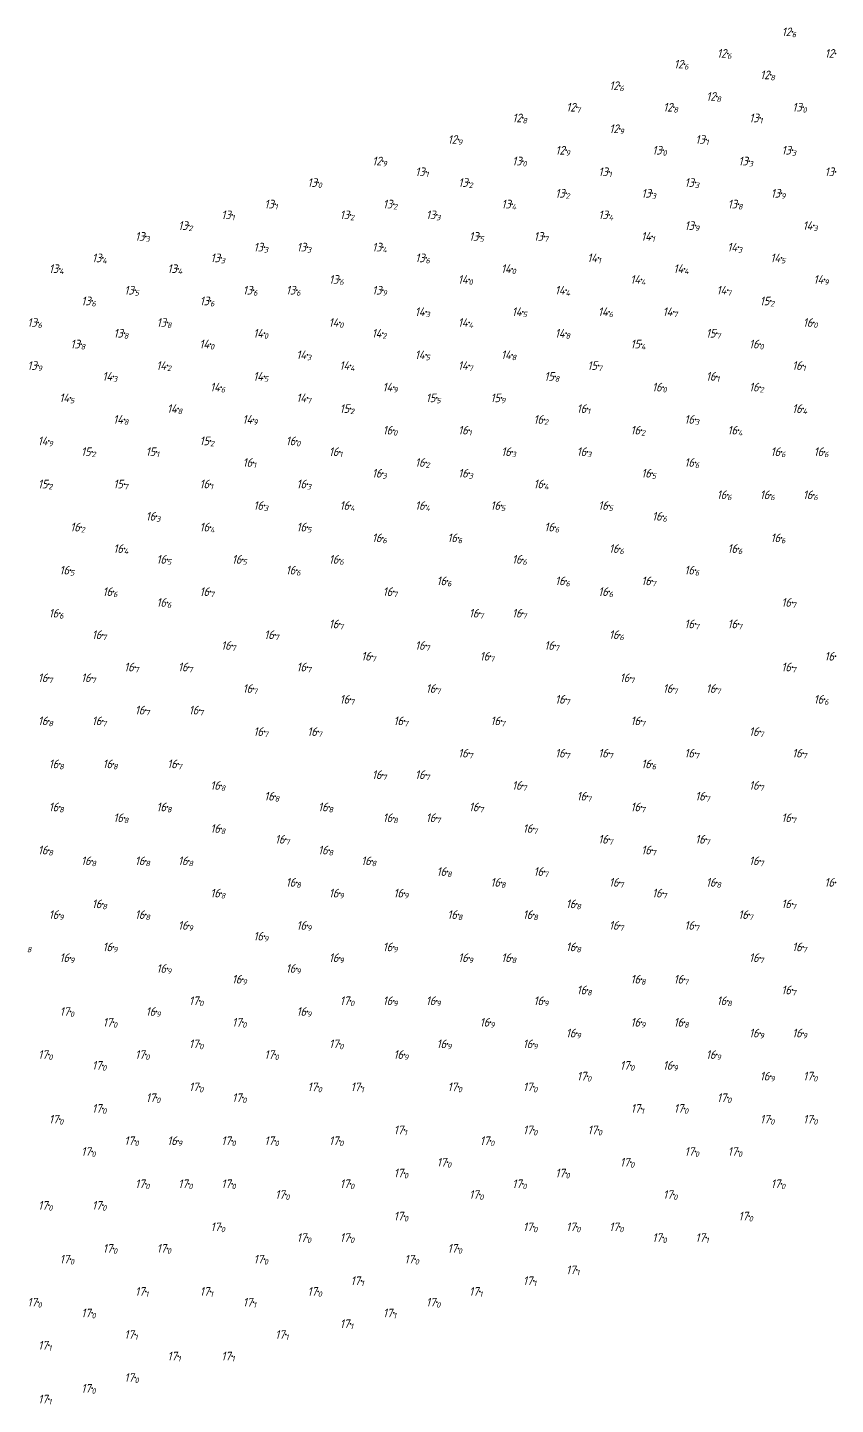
# Model space of a CAD drawing. Header units: metres. Extents: x 555406 to 556003, y 5031197 to 5031451.
# Drawn here: x 555480 to 555555, y 5031211.5 to 5031339.4 of the extents above; entities that cross this region are included whole.
import ezdxf
from ezdxf.enums import TextEntityAlignment as Align

# ---------------------------------------------------------------- set-up
doc = ezdxf.new("R2010")
doc.units = ezdxf.units.M
doc.layers.add('DEPTHS_TEXT', color=7, linetype='Continuous')
doc.layers.add('POINTS', color=8, linetype='Continuous')
doc.styles.add('ISO', font='iso')

msp = doc.modelspace()

# ---------------------------------------------------------------- linework, layer by layer
at = {"layer": 'POINTS', "linetype": 'Continuous'}
for p in [(555551, 5031339, 12.6), (555545, 5031337, 12.6), (555555, 5031337, 12.8), (555541, 5031336, 12.6), (555549, 5031335, 12.8), (555535, 5031334, 12.6), (555544, 5031333, 12.8), (555531, 5031332, 12.7), (555540, 5031332, 12.8), (555552, 5031332, 13), (555526, 5031331, 12.8), (555548, 5031331, 13.1), (555535, 5031330, 12.9), (555520, 5031329, 12.9), (555530, 5031328, 12.9), (555539, 5031328, 13), (555543, 5031329, 13.1), (555551, 5031328, 13.3), (555513, 5031327, 12.9), (555526, 5031327, 13), (555547, 5031327, 13.3), (555517, 5031326, 13.1), (555534, 5031326, 13.1), (555555, 5031326, 13.7), (555507, 5031325, 13), (555521, 5031325, 13.2), (555530, 5031324, 13.2), (555538, 5031324, 13.3), (555542, 5031325, 13.3), (555550, 5031324, 13.9), (555503, 5031323, 13.1), (555514, 5031323, 13.2), (555525, 5031323, 13.4), (555546, 5031323, 13.8), (555499, 5031322, 13.1), (555510, 5031322, 13.2), (555518, 5031322, 13.3), (555534, 5031322, 13.4), (555495, 5031321, 13.2), (555542, 5031321, 13.9), (555553, 5031321, 14.3), (555491, 5031320, 13.3), (555502, 5031319, 13.3), (555506, 5031319, 13.3), (555513, 5031319, 13.4), (555522, 5031320, 13.5), (555528, 5031320, 13.7), (555538, 5031320, 14.1), (555546, 5031319, 14.3), (555487, 5031318, 13.4), (555498, 5031318, 13.3), (555517, 5031318, 13.6), (555533, 5031318, 14.1), (555550, 5031318, 14.5), (555483, 5031317, 13.4), (555494, 5031317, 13.4), (555525, 5031317, 14), (555541, 5031317, 14.4), (555490, 5031315, 13.5), (555501, 5031315, 13.6), (555505, 5031315, 13.6), (555509, 5031316, 13.6), (555513, 5031315, 13.9), (555521, 5031316, 14), (555530, 5031315, 14.4), (555537, 5031316, 14.4), (555545, 5031315, 14.7), (555554, 5031316, 14.9), (555486, 5031314, 13.6), (555497, 5031314, 13.6), (555549, 5031314, 15.2), (555517, 5031313, 14.3), (555526, 5031313, 14.5), (555534, 5031313, 14.6), (555540, 5031313, 14.7), (555481, 5031312, 13.6), (555493, 5031312, 13.8), (555509, 5031312, 14), (555521, 5031312, 14.4), (555553, 5031312, 16), (555485, 5031310, 13.8), (555489, 5031311, 13.8), (555497, 5031310, 14), (555502, 5031311, 14), (555513, 5031311, 14.2), (555530, 5031311, 14.8), (555537, 5031310, 15.4), (555544, 5031311, 15.7), (555548, 5031310, 16), (555506, 5031309, 14.3), (555517, 5031309, 14.5), (555525, 5031309, 14.8), (555481, 5031308, 13.9), (555493, 5031308, 14.2), (555510, 5031308, 14.4), (555521, 5031308, 14.7), (555533, 5031308, 15.7), (555552, 5031308, 16.1), (555488, 5031307, 14.3), (555498, 5031306, 14.6), (555502, 5031307, 14.5), (555514, 5031306, 14.9), (555529, 5031307, 15.8), (555539, 5031306, 16), (555544, 5031307, 16.1), (555548, 5031306, 16.2), (555484, 5031305, 14.5), (555506, 5031305, 14.7), (555518, 5031305, 15.5), (555524, 5031305, 15.9), (555494, 5031304, 14.8), (555510, 5031304, 15.2), (555532, 5031304, 16.1), (555552, 5031304, 16.4), (555489, 5031303, 14.8), (555501, 5031303, 14.9), (555528, 5031303, 16.2), (555542, 5031303, 16.3), (555482, 5031301, 14.9), (555497, 5031301, 15.2), (555505, 5031301, 16), (555514, 5031302, 16), (555521, 5031302, 16.1), (555537, 5031302, 16.2), (555546, 5031302, 16.4), (555486, 5031300, 15.2), (555492, 5031300, 15.1), (555509, 5031300, 16.1), (555525, 5031300, 16.3), (555532, 5031300, 16.3), (555550, 5031300, 16.6), (555554, 5031300, 16.6), (555501, 5031299, 16.1), (555517, 5031299, 16.2), (555542, 5031299, 16.6), (555513, 5031298, 16.3), (555521, 5031298, 16.3), (555538, 5031298, 16.5), (555482, 5031297, 15.2), (555489, 5031297, 15.7), (555497, 5031297, 16.1), (555506, 5031297, 16.3), (555528, 5031297, 16.4), (555545, 5031296, 16.6), (555549, 5031296, 16.6), (555553, 5031296, 16.6), (555502, 5031295, 16.3), (555510, 5031295, 16.4), (555517, 5031295, 16.4), (555524, 5031295, 16.5), (555534, 5031295, 16.5), (555492, 5031294, 16.3), (555539, 5031294, 16.6), (555485, 5031293, 16.2), (555497, 5031293, 16.4), (555506, 5031293, 16.5), (555513, 5031292, 16.6), (555520, 5031292, 16.6), (555529, 5031293, 16.6), (555550, 5031292, 16.6), (555489, 5031291, 16.4), (555535, 5031291, 16.6), (555546, 5031291, 16.6), (555493, 5031290, 16.5), (555500, 5031290, 16.5), (555509, 5031290, 16.6), (555526, 5031290, 16.6), (555484, 5031289, 16.5), (555505, 5031289, 16.6), (555542, 5031289, 16.6), (555488, 5031287, 16.6), (555497, 5031287, 16.7), (555514, 5031287, 16.7), (555519, 5031288, 16.6), (555530, 5031288, 16.6), (555534, 5031287, 16.6), (555538, 5031288, 16.7), (555493, 5031286, 16.6), (555551, 5031286, 16.7), (555483, 5031285, 16.6), (555522, 5031285, 16.7), (555526, 5031285, 16.7), (555487, 5031283, 16.7), (555503, 5031283, 16.7), (555509, 5031284, 16.7), (555535, 5031283, 16.6), (555542, 5031284, 16.7), (555546, 5031284, 16.7), (555499, 5031282, 16.7), (555517, 5031282, 16.7), (555529, 5031282, 16.7), (555512, 5031281, 16.7), (555523, 5031281, 16.7), (555555, 5031281, 16.7), (555490, 5031280, 16.7), (555495, 5031280, 16.7), (555506, 5031280, 16.7), (555551, 5031280, 16.7), (555482, 5031279, 16.7), (555486, 5031279, 16.7), (555501, 5031278, 16.7), (555518, 5031278, 16.7), (555536, 5031279, 16.7), (555540, 5031278, 16.7), (555544, 5031278, 16.7), (555510, 5031277, 16.7), (555530, 5031277, 16.7), (555554, 5031277, 16.6), (555491, 5031276, 16.7), (555496, 5031276, 16.7), (555482, 5031275, 16.8), (555487, 5031275, 16.7), (555515, 5031275, 16.7), (555524, 5031275, 16.7), (555537, 5031275, 16.7), (555502, 5031274, 16.7), (555507, 5031274, 16.7), (555548, 5031274, 16.7), (555521, 5031272, 16.7), (555530, 5031272, 16.7), (555534, 5031272, 16.7), (555542, 5031272, 16.7), (555552, 5031272, 16.7), (555483, 5031271, 16.8), (555488, 5031271, 16.8), (555494, 5031271, 16.7), (555538, 5031271, 16.6), (555498, 5031269, 16.8), (555513, 5031270, 16.7), (555517, 5031270, 16.7), (555526, 5031269, 16.7), (555548, 5031269, 16.7), (555503, 5031268, 16.8), (555532, 5031268, 16.7), (555543, 5031268, 16.7), (555483, 5031267, 16.8), (555493, 5031267, 16.8), (555508, 5031267, 16.8), (555522, 5031267, 16.7), (555537, 5031267, 16.7), (555489, 5031266, 16.8), (555514, 5031266, 16.8), (555518, 5031266, 16.7), (555551, 5031266, 16.7), (555498, 5031265, 16.8), (555504, 5031264, 16.7), (555527, 5031265, 16.7), (555534, 5031264, 16.7), (555543, 5031264, 16.7), (555482, 5031263, 16.8), (555508, 5031263, 16.8), (555538, 5031263, 16.7), (555486, 5031262, 16.8), (555491, 5031262, 16.8), (555495, 5031262, 16.8), (555512, 5031262, 16.8), (555548, 5031262, 16.7), (555505, 5031260, 16.8), (555519, 5031261, 16.8), (555524, 5031260, 16.8), (555528, 5031261, 16.7), (555535, 5031260, 16.7), (555544, 5031260, 16.8), (555555, 5031260, 16.7), (555498, 5031259, 16.8), (555509, 5031259, 16.9), (555515, 5031259, 16.9), (555539, 5031259, 16.7), (555487, 5031258, 16.8), (555531, 5031258, 16.8), (555551, 5031258, 16.7), (555483, 5031257, 16.9), (555491, 5031257, 16.8), (555520, 5031257, 16.8), (555527, 5031257, 16.8), (555547, 5031257, 16.7), (555495, 5031256, 16.9), (555502, 5031255, 16.9), (555506, 5031256, 16.9), (555535, 5031256, 16.7), (555542, 5031256, 16.7), (555488, 5031254, 16.9), (555514, 5031254, 16.9), (555531, 5031254, 16.8), (555552, 5031254, 16.7), (555484, 5031253, 16.9), (555509, 5031253, 16.9), (555521, 5031253, 16.9), (555525, 5031253, 16.8), (555548, 5031253, 16.7), (555493, 5031252, 16.9), (555505, 5031252, 16.9), (555500, 5031251, 16.9), (555532, 5031250, 16.8), (555537, 5031251, 16.8), (555541, 5031251, 16.7), (555551, 5031250, 16.7), (555496, 5031249, 17), (555510, 5031249, 17), (555514, 5031249, 16.9), (555518, 5031249, 16.9), (555528, 5031249, 16.9), (555545, 5031249, 16.8), (555484, 5031248, 17), (555492, 5031248, 16.9), (555506, 5031248, 16.9), (555488, 5031247, 17), (555500, 5031247, 17), (555523, 5031247, 16.9), (555531, 5031246, 16.9), (555537, 5031247, 16.9), (555541, 5031247, 16.8), (555548, 5031246, 16.9), (555552, 5031246, 16.9), (555496, 5031245, 17), (555509, 5031245, 17), (555519, 5031245, 16.9), (555527, 5031245, 16.9), (555482, 5031244, 17), (555491, 5031244, 17), (555503, 5031244, 17), (555515, 5031244, 16.9), (555544, 5031244, 16.9), (555487, 5031243, 17), (555536, 5031243, 17), (555540, 5031243, 16.9), (555496, 5031241, 17), (555507, 5031241, 17), (555511, 5031241, 17.1), (555520, 5031241, 17), (555527, 5031241, 17), (555532, 5031242, 17), (555549, 5031242, 16.9), (555553, 5031242, 17), (555492, 5031240, 17), (555500, 5031240, 17), (555545, 5031240, 17), (555487, 5031239, 17), (555537, 5031239, 17.1), (555541, 5031239, 17), (555483, 5031238, 17), (555515, 5031237, 17.1), (555527, 5031237, 17), (555533, 5031237, 17), (555549, 5031238, 17), (555553, 5031238, 17), (555490, 5031236, 17), (555494, 5031236, 16.9), (555499, 5031236, 17), (555503, 5031236, 17), (555509, 5031236, 17), (555523, 5031236, 17), (555486, 5031235, 17), (555542, 5031235, 17), (555546, 5031235, 17), (555519, 5031234, 17), (555536, 5031234, 17), (555491, 5031232, 17), (555495, 5031232, 17), (555499, 5031232, 17), (555510, 5031232, 17), (555515, 5031233, 17), (555526, 5031232, 17), (555530, 5031233, 17), (555550, 5031232, 17), (555504, 5031231, 17), (555522, 5031231, 17), (555540, 5031231, 17), (555482, 5031230, 17), (555487, 5031230, 17), (555498, 5031228, 17), (555515, 5031229, 17), (555527, 5031228, 17), (555531, 5031228, 17), (555535, 5031228, 17), (555547, 5031229, 17), (555506, 5031227, 17), (555510, 5031227, 17), (555539, 5031227, 17), (555543, 5031227, 17.1), (555488, 5031226, 17), (555493, 5031226, 17), (555520, 5031226, 17), (555484, 5031225, 17), (555502, 5031225, 17), (555516, 5031225, 17), (555511, 5031223, 17.1), (555527, 5031223, 17.1), (555531, 5031224, 17.1), (555491, 5031222, 17.1), (555497, 5031222, 17.1), (555507, 5031222, 17), (555522, 5031222, 17.1), (555481, 5031221, 17), (555501, 5031221, 17.1), (555518, 5031221, 17), (555486, 5031220, 17), (555514, 5031220, 17.1), (555490, 5031218, 17.1), (555504, 5031218, 17.1), (555510, 5031219, 17.1), (555482, 5031217, 17.1), (555494, 5031216, 17.1), (555499, 5031216, 17.1), (555490, 5031214, 17), (555486, 5031213, 17), (555482, 5031212, 17.1)]:
    msp.add_point(p, dxfattribs=at)

# ---------------------------------------------------------------- texts
at = {"layer": 'DEPTHS_TEXT', "linetype": 'Continuous', "style": 'ISO', "oblique": 15}
for s, p in [('12', (555550.87, 5031339)), ('12', (555544.87, 5031337)), ('12', (555554.87, 5031337)), ('12', (555540.87, 5031336)), ('12', (555534.87, 5031334)), ('12', (555548.87, 5031335)), ('12', (555543.87, 5031333)), ('12', (555530.87, 5031332)), ('12', (555539.87, 5031332)), ('13', (555551.87, 5031332)), ('12', (555525.87, 5031331)), ('12', (555534.87, 5031330)), ('13', (555547.87, 5031331)), ('12', (555519.87, 5031329)), ('13', (555542.87, 5031329)), ('12', (555529.87, 5031328)), ('13', (555538.87, 5031328)), ('13', (555550.87, 5031328)), ('12', (555512.87, 5031327)), ('13', (555525.87, 5031327)), ('13', (555546.87, 5031327)), ('13', (555506.87, 5031325)), ('13', (555516.87, 5031326)), ('13', (555520.87, 5031325)), ('13', (555533.87, 5031326)), ('13', (555541.87, 5031325)), ('13', (555554.87, 5031326)), ('13', (555529.87, 5031324)), ('13', (555537.87, 5031324)), ('13', (555549.87, 5031324)), ('13', (555502.87, 5031323)), ('13', (555513.87, 5031323)), ('13', (555524.87, 5031323)), ('13', (555545.87, 5031323)), ('13', (555494.87, 5031321)), ('13', (555498.87, 5031322)), ('13', (555509.87, 5031322)), ('13', (555517.87, 5031322)), ('13', (555533.87, 5031322)), ('13', (555541.87, 5031321)), ('14', (555552.87, 5031321)), ('13', (555490.87, 5031320)), ('13', (555521.87, 5031320)), ('13', (555527.87, 5031320)), ('14', (555537.87, 5031320)), ('13', (555501.87, 5031319)), ('13', (555505.87, 5031319)), ('13', (555512.87, 5031319)), ('14', (555545.87, 5031319)), ('13', (555486.87, 5031318)), ('13', (555497.87, 5031318)), ('13', (555516.87, 5031318)), ('14', (555532.87, 5031318)), ('14', (555549.87, 5031318)), ('13', (555482.87, 5031317)), ('13', (555493.87, 5031317)), ('13', (555508.87, 5031316)), ('14', (555520.87, 5031316)), ('14', (555524.87, 5031317)), ('14', (555536.87, 5031316)), ('14', (555540.87, 5031317)), ('14', (555553.87, 5031316)), ('13', (555489.87, 5031315)), ('13', (555500.87, 5031315)), ('13', (555504.87, 5031315)), ('13', (555512.87, 5031315)), ('14', (555529.87, 5031315)), ('14', (555544.87, 5031315)), ('13', (555485.87, 5031314)), ('13', (555496.87, 5031314)), ('15', (555548.87, 5031314)), ('13', (555480.87, 5031312)), ('13', (555492.87, 5031312)), ('14', (555508.87, 5031312)), ('14', (555516.87, 5031313)), ('14', (555520.87, 5031312)), ('14', (555525.87, 5031313)), ('14', (555533.87, 5031313)), ('14', (555539.87, 5031313)), ('16', (555552.87, 5031312)), ('13', (555488.87, 5031311)), ('14', (555501.87, 5031311)), ('14', (555512.87, 5031311)), ('14', (555529.87, 5031311)), ('15', (555543.87, 5031311)), ('13', (555484.87, 5031310)), ('14', (555496.87, 5031310)), ('15', (555536.87, 5031310)), ('16', (555547.87, 5031310)), ('14', (555505.87, 5031309)), ('14', (555516.87, 5031309)), ('14', (555524.87, 5031309)), ('13', (555480.87, 5031308)), ('14', (555487.87, 5031307)), ('14', (555492.87, 5031308)), ('14', (555501.87, 5031307)), ('14', (555509.87, 5031308)), ('14', (555520.87, 5031308)), ('15', (555528.87, 5031307)), ('15', (555532.87, 5031308)), ('16', (555543.87, 5031307)), ('16', (555551.87, 5031308)), ('14', (555497.87, 5031306)), ('14', (555513.87, 5031306)), ('16', (555538.87, 5031306)), ('16', (555547.87, 5031306)), ('14', (555483.87, 5031305)), ('14', (555505.87, 5031305)), ('15', (555517.87, 5031305)), ('15', (555523.87, 5031305)), ('14', (555493.87, 5031304)), ('15', (555509.87, 5031304)), ('16', (555531.87, 5031304)), ('16', (555551.87, 5031304)), ('14', (555488.87, 5031303)), ('14', (555500.87, 5031303)), ('16', (555513.87, 5031302)), ('16', (555520.87, 5031302)), ('16', (555527.87, 5031303)), ('16', (555536.87, 5031302)), ('16', (555541.87, 5031303)), ('16', (555545.87, 5031302)), ('14', (555481.87, 5031301)), ('15', (555496.87, 5031301)), ('16', (555504.87, 5031301)), ('15', (555485.87, 5031300)), ('15', (555491.87, 5031300)), ('16', (555508.87, 5031300)), ('16', (555524.87, 5031300)), ('16', (555531.87, 5031300)), ('16', (555549.87, 5031300)), ('16', (555553.87, 5031300)), ('16', (555500.87, 5031299)), ('16', (555512.87, 5031298)), ('16', (555516.87, 5031299)), ('16', (555520.87, 5031298)), ('16', (555537.87, 5031298)), ('16', (555541.87, 5031299)), ('15', (555481.87, 5031297)), ('15', (555488.87, 5031297)), ('16', (555496.87, 5031297)), ('16', (555505.87, 5031297)), ('16', (555527.87, 5031297)), ('16', (555544.87, 5031296)), ('16', (555548.87, 5031296)), ('16', (555552.87, 5031296)), ('16', (555501.87, 5031295)), ('16', (555509.87, 5031295)), ('16', (555516.87, 5031295)), ('16', (555523.87, 5031295)), ('16', (555533.87, 5031295)), ('16', (555484.87, 5031293)), ('16', (555491.87, 5031294)), ('16', (555496.87, 5031293)), ('16', (555505.87, 5031293)), ('16', (555528.87, 5031293)), ('16', (555538.87, 5031294)), ('16', (555512.87, 5031292)), ('16', (555519.87, 5031292)), ('16', (555549.87, 5031292)), ('16', (555488.87, 5031291)), ('16', (555534.87, 5031291)), ('16', (555545.87, 5031291)), ('16', (555483.87, 5031289)), ('16', (555492.87, 5031290)), ('16', (555499.87, 5031290)), ('16', (555504.87, 5031289)), ('16', (555508.87, 5031290)), ('16', (555525.87, 5031290)), ('16', (555541.87, 5031289)), ('16', (555518.87, 5031288)), ('16', (555529.87, 5031288)), ('16', (555537.87, 5031288)), ('16', (555487.87, 5031287)), ('16', (555496.87, 5031287)), ('16', (555513.87, 5031287)), ('16', (555533.87, 5031287)), ('16', (555492.87, 5031286)), ('16', (555550.87, 5031286)), ('16', (555482.87, 5031285)), ('16', (555508.87, 5031284)), ('16', (555521.87, 5031285)), ('16', (555525.87, 5031285)), ('16', (555541.87, 5031284)), ('16', (555545.87, 5031284)), ('16', (555486.87, 5031283)), ('16', (555502.87, 5031283)), ('16', (555534.87, 5031283)), ('16', (555498.87, 5031282)), ('16', (555516.87, 5031282)), ('16', (555528.87, 5031282)), ('16', (555511.87, 5031281)), ('16', (555522.87, 5031281)), ('16', (555554.87, 5031281)), ('16', (555481.87, 5031279)), ('16', (555485.87, 5031279)), ('16', (555489.87, 5031280)), ('16', (555494.87, 5031280)), ('16', (555505.87, 5031280)), ('16', (555535.87, 5031279)), ('16', (555550.87, 5031280)), ('16', (555500.87, 5031278)), ('16', (555517.87, 5031278)), ('16', (555539.87, 5031278)), ('16', (555543.87, 5031278)), ('16', (555509.87, 5031277)), ('16', (555529.87, 5031277)), ('16', (555553.87, 5031277)), ('16', (555481.87, 5031275)), ('16', (555486.87, 5031275)), ('16', (555490.87, 5031276)), ('16', (555495.87, 5031276)), ('16', (555514.87, 5031275)), ('16', (555523.87, 5031275)), ('16', (555536.87, 5031275)), ('16', (555501.87, 5031274)), ('16', (555506.87, 5031274)), ('16', (555547.87, 5031274)), ('16', (555520.87, 5031272)), ('16', (555529.87, 5031272)), ('16', (555533.87, 5031272)), ('16', (555541.87, 5031272)), ('16', (555551.87, 5031272)), ('16', (555482.87, 5031271)), ('16', (555487.87, 5031271)), ('16', (555493.87, 5031271)), ('16', (555512.87, 5031270)), ('16', (555516.87, 5031270)), ('16', (555537.87, 5031271)), ('16', (555497.87, 5031269)), ('16', (555525.87, 5031269)), ('16', (555547.87, 5031269)), ('16', (555502.87, 5031268)), ('16', (555531.87, 5031268)), ('16', (555542.87, 5031268)), ('16', (555482.87, 5031267)), ('16', (555488.87, 5031266)), ('16', (555492.87, 5031267)), ('16', (555507.87, 5031267)), ('16', (555513.87, 5031266)), ('16', (555517.87, 5031266)), ('16', (555521.87, 5031267)), ('16', (555536.87, 5031267)), ('16', (555550.87, 5031266)), ('16', (555497.87, 5031265)), ('16', (555526.87, 5031265)), ('16', (555503.87, 5031264)), ('16', (555533.87, 5031264)), ('16', (555542.87, 5031264)), ('16', (555481.87, 5031263)), ('16', (555507.87, 5031263)), ('16', (555537.87, 5031263)), ('16', (555485.87, 5031262)), ('16', (555490.87, 5031262)), ('16', (555494.87, 5031262)), ('16', (555511.87, 5031262)), ('16', (555518.87, 5031261)), ('16', (555527.87, 5031261)), ('16', (555547.87, 5031262)), ('16', (555504.87, 5031260)), ('16', (555523.87, 5031260)), ('16', (555534.87, 5031260)), ('16', (555543.87, 5031260)), ('16', (555554.87, 5031260)), ('16', (555497.87, 5031259)), ('16', (555508.87, 5031259)), ('16', (555514.87, 5031259)), ('16', (555538.87, 5031259)), ('16', (555482.87, 5031257)), ('16', (555486.87, 5031258)), ('16', (555490.87, 5031257)), ('16', (555519.87, 5031257)), ('16', (555526.87, 5031257)), ('16', (555530.87, 5031258)), ('16', (555546.87, 5031257)), ('16', (555550.87, 5031258)), ('16', (555494.87, 5031256)), ('16', (555505.87, 5031256)), ('16', (555534.87, 5031256)), ('16', (555541.87, 5031256)), ('16', (555501.87, 5031255)), ('16', (555487.87, 5031254)), ('16', (555513.87, 5031254)), ('16', (555530.87, 5031254)), ('16', (555551.87, 5031254)), ('16', (555483.87, 5031253)), ('16', (555492.87, 5031252)), ('16', (555504.87, 5031252)), ('16', (555508.87, 5031253)), ('16', (555520.87, 5031253)), ('16', (555524.87, 5031253)), ('16', (555547.87, 5031253)), ('16', (555499.87, 5031251)), ('16', (555536.87, 5031251)), ('16', (555540.87, 5031251)), ('16', (555531.87, 5031250)), ('16', (555550.87, 5031250)), ('17', (555495.87, 5031249)), ('17', (555509.87, 5031249)), ('16', (555513.87, 5031249)), ('16', (555517.87, 5031249)), ('16', (555527.87, 5031249)), ('16', (555544.87, 5031249)), ('17', (555483.87, 5031248)), ('17', (555487.87, 5031247)), ('16', (555491.87, 5031248)), ('17', (555499.87, 5031247)), ('16', (555505.87, 5031248)), ('16', (555522.87, 5031247)), ('16', (555536.87, 5031247)), ('16', (555540.87, 5031247)), ('16', (555530.87, 5031246)), ('16', (555547.87, 5031246)), ('16', (555551.87, 5031246)), ('17', (555495.87, 5031245)), ('17', (555508.87, 5031245)), ('16', (555518.87, 5031245)), ('16', (555526.87, 5031245)), ('17', (555481.87, 5031244)), ('17', (555486.87, 5031243)), ('17', (555490.87, 5031244)), ('17', (555502.87, 5031244)), ('16', (555514.87, 5031244)), ('17', (555535.87, 5031243)), ('16', (555539.87, 5031243)), ('16', (555543.87, 5031244)), ('17', (555531.87, 5031242)), ('16', (555548.87, 5031242)), ('17', (555552.87, 5031242)), ('17', (555495.87, 5031241)), ('17', (555506.87, 5031241)), ('17', (555510.87, 5031241)), ('17', (555519.87, 5031241)), ('17', (555526.87, 5031241)), ('17', (555491.87, 5031240)), ('17', (555499.87, 5031240)), ('17', (555544.87, 5031240)), ('17', (555482.87, 5031238)), ('17', (555486.87, 5031239)), ('17', (555536.87, 5031239)), ('17', (555540.87, 5031239)), ('17', (555548.87, 5031238)), ('17', (555552.87, 5031238)), ('17', (555514.87, 5031237)), ('17', (555526.87, 5031237)), ('17', (555532.87, 5031237)), ('17', (555489.87, 5031236)), ('16', (555493.87, 5031236)), ('17', (555498.87, 5031236)), ('17', (555502.87, 5031236)), ('17', (555508.87, 5031236)), ('17', (555522.87, 5031236)), ('17', (555485.87, 5031235)), ('17', (555518.87, 5031234)), ('17', (555535.87, 5031234)), ('17', (555541.87, 5031235)), ('17', (555545.87, 5031235)), ('17', (555514.87, 5031233)), ('17', (555529.87, 5031233)), ('17', (555490.87, 5031232)), ('17', (555494.87, 5031232)), ('17', (555498.87, 5031232)), ('17', (555509.87, 5031232)), ('17', (555525.87, 5031232)), ('17', (555549.87, 5031232)), ('17', (555503.87, 5031231)), ('17', (555521.87, 5031231)), ('17', (555539.87, 5031231)), ('17', (555481.87, 5031230)), ('17', (555486.87, 5031230)), ('17', (555514.87, 5031229)), ('17', (555546.87, 5031229)), ('17', (555497.87, 5031228)), ('17', (555526.87, 5031228)), ('17', (555530.87, 5031228)), ('17', (555534.87, 5031228)), ('17', (555505.87, 5031227)), ('17', (555509.87, 5031227)), ('17', (555538.87, 5031227)), ('17', (555542.87, 5031227)), ('17', (555487.87, 5031226)), ('17', (555492.87, 5031226)), ('17', (555519.87, 5031226)), ('17', (555483.87, 5031225)), ('17', (555501.87, 5031225)), ('17', (555515.87, 5031225)), ('17', (555530.87, 5031224)), ('17', (555510.87, 5031223)), ('17', (555526.87, 5031223)), ('17', (555490.87, 5031222)), ('17', (555496.87, 5031222)), ('17', (555506.87, 5031222)), ('17', (555521.87, 5031222)), ('17', (555480.87, 5031221)), ('17', (555485.87, 5031220)), ('17', (555500.87, 5031221)), ('17', (555513.87, 5031220)), ('17', (555517.87, 5031221)), ('17', (555509.87, 5031219)), ('17', (555489.87, 5031218)), ('17', (555503.87, 5031218)), ('17', (555481.87, 5031217)), ('17', (555493.87, 5031216)), ('17', (555498.87, 5031216)), ('17', (555489.87, 5031214)), ('17', (555485.87, 5031213)), ('17', (555481.87, 5031212))]:
    msp.add_text(s, height=0.8, dxfattribs=at).set_placement(p, align=Align.MIDDLE_RIGHT)
for s, p in [('6', (555550.95, 5031339)), ('6', (555544.95, 5031337)), ('6', (555540.95, 5031336)), ('8', (555548.95, 5031335)), ('6', (555534.95, 5031334)), ('8', (555543.95, 5031333)), ('7', (555530.95, 5031332)), ('8', (555539.95, 5031332)), ('0', (555551.95, 5031332)), ('8', (555525.95, 5031331)), ('1', (555547.95, 5031331)), ('9', (555534.95, 5031330)), ('9', (555519.95, 5031329)), ('9', (555529.95, 5031328)), ('0', (555538.95, 5031328)), ('1', (555542.95, 5031329)), ('3', (555550.95, 5031328)), ('9', (555512.95, 5031327)), ('0', (555525.95, 5031327)), ('3', (555546.95, 5031327)), ('1', (555516.95, 5031326)), ('1', (555533.95, 5031326)), ('0', (555506.95, 5031325)), ('2', (555520.95, 5031325)), ('2', (555529.95, 5031324)), ('3', (555537.95, 5031324)), ('3', (555541.95, 5031325)), ('9', (555549.95, 5031324)), ('1', (555502.95, 5031323)), ('2', (555513.95, 5031323)), ('4', (555524.95, 5031323)), ('8', (555545.95, 5031323)), ('1', (555498.95, 5031322)), ('2', (555509.95, 5031322)), ('3', (555517.95, 5031322)), ('4', (555533.95, 5031322)), ('2', (555494.95, 5031321)), ('9', (555541.95, 5031321)), ('3', (555552.95, 5031321)), ('3', (555490.95, 5031320)), ('3', (555501.95, 5031319)), ('3', (555505.95, 5031319)), ('4', (555512.95, 5031319)), ('5', (555521.95, 5031320)), ('7', (555527.95, 5031320)), ('1', (555537.95, 5031320)), ('3', (555545.95, 5031319)), ('4', (555486.95, 5031318)), ('3', (555497.95, 5031318)), ('6', (555516.95, 5031318)), ('1', (555532.95, 5031318)), ('5', (555549.95, 5031318)), ('4', (555482.95, 5031317)), ('4', (555493.95, 5031317)), ('0', (555524.95, 5031317)), ('4', (555540.95, 5031317)), ('5', (555489.95, 5031315)), ('6', (555500.95, 5031315)), ('6', (555504.95, 5031315)), ('6', (555508.95, 5031316)), ('9', (555512.95, 5031315)), ('0', (555520.95, 5031316)), ('4', (555529.95, 5031315)), ('4', (555536.95, 5031316)), ('7', (555544.95, 5031315)), ('9', (555553.95, 5031316)), ('6', (555485.95, 5031314)), ('6', (555496.95, 5031314)), ('2', (555548.95, 5031314)), ('3', (555516.95, 5031313)), ('5', (555525.95, 5031313)), ('6', (555533.95, 5031313)), ('7', (555539.95, 5031313)), ('6', (555480.95, 5031312)), ('8', (555492.95, 5031312)), ('0', (555508.95, 5031312)), ('4', (555520.95, 5031312)), ('0', (555552.95, 5031312)), ('8', (555484.95, 5031310)), ('8', (555488.95, 5031311)), ('0', (555496.95, 5031310)), ('0', (555501.95, 5031311)), ('2', (555512.95, 5031311)), ('8', (555529.95, 5031311)), ('4', (555536.95, 5031310)), ('7', (555543.95, 5031311)), ('0', (555547.95, 5031310)), ('3', (555505.95, 5031309)), ('5', (555516.95, 5031309)), ('8', (555524.95, 5031309)), ('9', (555480.95, 5031308)), ('2', (555492.95, 5031308)), ('4', (555509.95, 5031308)), ('7', (555520.95, 5031308)), ('7', (555532.95, 5031308)), ('1', (555551.95, 5031308)), ('3', (555487.95, 5031307)), ('6', (555497.95, 5031306)), ('5', (555501.95, 5031307)), ('9', (555513.95, 5031306)), ('8', (555528.95, 5031307)), ('0', (555538.95, 5031306)), ('1', (555543.95, 5031307)), ('2', (555547.95, 5031306)), ('5', (555483.95, 5031305)), ('7', (555505.95, 5031305)), ('5', (555517.95, 5031305)), ('9', (555523.95, 5031305)), ('8', (555493.95, 5031304)), ('2', (555509.95, 5031304)), ('1', (555531.95, 5031304)), ('4', (555551.95, 5031304)), ('8', (555488.95, 5031303)), ('9', (555500.95, 5031303)), ('2', (555527.95, 5031303)), ('3', (555541.95, 5031303)), ('9', (555481.95, 5031301)), ('2', (555496.95, 5031301)), ('0', (555504.95, 5031301)), ('0', (555513.95, 5031302)), ('1', (555520.95, 5031302)), ('2', (555536.95, 5031302)), ('4', (555545.95, 5031302)), ('2', (555485.95, 5031300)), ('1', (555491.95, 5031300)), ('1', (555508.95, 5031300)), ('3', (555524.95, 5031300)), ('3', (555531.95, 5031300)), ('6', (555549.95, 5031300)), ('6', (555553.95, 5031300)), ('1', (555500.95, 5031299)), ('2', (555516.95, 5031299)), ('6', (555541.95, 5031299)), ('3', (555512.95, 5031298)), ('3', (555520.95, 5031298)), ('5', (555537.95, 5031298)), ('2', (555481.95, 5031297)), ('7', (555488.95, 5031297)), ('1', (555496.95, 5031297)), ('3', (555505.95, 5031297)), ('4', (555527.95, 5031297)), ('6', (555544.95, 5031296)), ('6', (555548.95, 5031296)), ('6', (555552.95, 5031296)), ('3', (555501.95, 5031295)), ('4', (555509.95, 5031295)), ('4', (555516.95, 5031295)), ('5', (555523.95, 5031295)), ('5', (555533.95, 5031295)), ('3', (555491.95, 5031294)), ('6', (555538.95, 5031294)), ('2', (555484.95, 5031293)), ('4', (555496.95, 5031293)), ('5', (555505.95, 5031293)), ('6', (555512.95, 5031292)), ('6', (555519.95, 5031292)), ('6', (555528.95, 5031293)), ('6', (555549.95, 5031292)), ('4', (555488.95, 5031291)), ('6', (555534.95, 5031291)), ('6', (555545.95, 5031291)), ('5', (555492.95, 5031290)), ('5', (555499.95, 5031290)), ('6', (555508.95, 5031290)), ('6', (555525.95, 5031290)), ('5', (555483.95, 5031289)), ('6', (555504.95, 5031289)), ('6', (555541.95, 5031289)), ('6', (555487.95, 5031287)), ('7', (555496.95, 5031287)), ('7', (555513.95, 5031287)), ('6', (555518.95, 5031288)), ('6', (555529.95, 5031288)), ('6', (555533.95, 5031287)), ('7', (555537.95, 5031288)), ('6', (555492.95, 5031286)), ('7', (555550.95, 5031286)), ('6', (555482.95, 5031285)), ('7', (555521.95, 5031285)), ('7', (555525.95, 5031285)), ('7', (555486.95, 5031283)), ('7', (555502.95, 5031283)), ('7', (555508.95, 5031284)), ('6', (555534.95, 5031283)), ('7', (555541.95, 5031284)), ('7', (555545.95, 5031284)), ('7', (555498.95, 5031282)), ('7', (555516.95, 5031282)), ('7', (555528.95, 5031282)), ('7', (555511.95, 5031281)), ('7', (555522.95, 5031281)), ('7', (555489.95, 5031280)), ('7', (555494.95, 5031280)), ('7', (555505.95, 5031280)), ('7', (555550.95, 5031280)), ('7', (555481.95, 5031279)), ('7', (555485.95, 5031279)), ('7', (555500.95, 5031278)), ('7', (555517.95, 5031278)), ('7', (555535.95, 5031279)), ('7', (555539.95, 5031278)), ('7', (555543.95, 5031278)), ('7', (555509.95, 5031277)), ('7', (555529.95, 5031277)), ('6', (555553.95, 5031277)), ('7', (555490.95, 5031276)), ('7', (555495.95, 5031276)), ('8', (555481.95, 5031275)), ('7', (555486.95, 5031275)), ('7', (555514.95, 5031275)), ('7', (555523.95, 5031275)), ('7', (555536.95, 5031275)), ('7', (555501.95, 5031274)), ('7', (555506.95, 5031274)), ('7', (555547.95, 5031274)), ('7', (555520.95, 5031272)), ('7', (555529.95, 5031272)), ('7', (555533.95, 5031272)), ('7', (555541.95, 5031272)), ('7', (555551.95, 5031272)), ('8', (555482.95, 5031271)), ('8', (555487.95, 5031271)), ('7', (555493.95, 5031271)), ('6', (555537.95, 5031271)), ('8', (555497.95, 5031269)), ('7', (555512.95, 5031270)), ('7', (555516.95, 5031270)), ('7', (555525.95, 5031269)), ('7', (555547.95, 5031269)), ('8', (555502.95, 5031268)), ('7', (555531.95, 5031268)), ('7', (555542.95, 5031268)), ('8', (555482.95, 5031267)), ('8', (555492.95, 5031267)), ('8', (555507.95, 5031267)), ('7', (555521.95, 5031267)), ('7', (555536.95, 5031267)), ('8', (555488.95, 5031266)), ('8', (555513.95, 5031266)), ('7', (555517.95, 5031266)), ('7', (555550.95, 5031266)), ('8', (555497.95, 5031265)), ('7', (555503.95, 5031264)), ('7', (555526.95, 5031265)), ('7', (555533.95, 5031264)), ('7', (555542.95, 5031264)), ('8', (555481.95, 5031263)), ('8', (555507.95, 5031263)), ('7', (555537.95, 5031263)), ('8', (555485.95, 5031262)), ('8', (555490.95, 5031262)), ('8', (555494.95, 5031262)), ('8', (555511.95, 5031262)), ('7', (555547.95, 5031262)), ('8', (555504.95, 5031260)), ('8', (555518.95, 5031261)), ('8', (555523.95, 5031260)), ('7', (555527.95, 5031261)), ('7', (555534.95, 5031260)), ('8', (555543.95, 5031260)), ('8', (555497.95, 5031259)), ('9', (555508.95, 5031259)), ('9', (555514.95, 5031259)), ('7', (555538.95, 5031259)), ('8', (555486.95, 5031258)), ('8', (555530.95, 5031258)), ('7', (555550.95, 5031258)), ('9', (555482.95, 5031257)), ('8', (555490.95, 5031257)), ('8', (555519.95, 5031257)), ('8', (555526.95, 5031257)), ('7', (555546.95, 5031257)), ('9', (555494.95, 5031256)), ('9', (555501.95, 5031255)), ('9', (555505.95, 5031256)), ('7', (555534.95, 5031256)), ('7', (555541.95, 5031256)), ('8', (555479.95, 5031254)), ('9', (555487.95, 5031254)), ('9', (555513.95, 5031254)), ('8', (555530.95, 5031254)), ('7', (555551.95, 5031254)), ('9', (555483.95, 5031253)), ('9', (555508.95, 5031253)), ('9', (555520.95, 5031253)), ('8', (555524.95, 5031253)), ('7', (555547.95, 5031253)), ('9', (555492.95, 5031252)), ('9', (555504.95, 5031252)), ('9', (555499.95, 5031251)), ('8', (555531.95, 5031250)), ('8', (555536.95, 5031251)), ('7', (555540.95, 5031251)), ('7', (555550.95, 5031250)), ('0', (555495.95, 5031249)), ('0', (555509.95, 5031249)), ('9', (555513.95, 5031249)), ('9', (555517.95, 5031249)), ('9', (555527.95, 5031249)), ('8', (555544.95, 5031249)), ('0', (555483.95, 5031248)), ('9', (555491.95, 5031248)), ('9', (555505.95, 5031248)), ('0', (555487.95, 5031247)), ('0', (555499.95, 5031247)), ('9', (555522.95, 5031247)), ('9', (555530.95, 5031246)), ('9', (555536.95, 5031247)), ('8', (555540.95, 5031247)), ('9', (555547.95, 5031246)), ('9', (555551.95, 5031246)), ('0', (555495.95, 5031245)), ('0', (555508.95, 5031245)), ('9', (555518.95, 5031245)), ('9', (555526.95, 5031245)), ('0', (555481.95, 5031244)), ('0', (555490.95, 5031244)), ('0', (555502.95, 5031244)), ('9', (555514.95, 5031244)), ('9', (555543.95, 5031244)), ('0', (555486.95, 5031243)), ('0', (555535.95, 5031243)), ('9', (555539.95, 5031243)), ('0', (555495.95, 5031241)), ('0', (555506.95, 5031241)), ('1', (555510.95, 5031241)), ('0', (555519.95, 5031241)), ('0', (555526.95, 5031241)), ('0', (555531.95, 5031242)), ('9', (555548.95, 5031242)), ('0', (555552.95, 5031242)), ('0', (555491.95, 5031240)), ('0', (555499.95, 5031240)), ('0', (555544.95, 5031240)), ('0', (555486.95, 5031239)), ('1', (555536.95, 5031239)), ('0', (555540.95, 5031239)), ('0', (555482.95, 5031238)), ('1', (555514.95, 5031237)), ('0', (555526.95, 5031237)), ('0', (555532.95, 5031237)), ('0', (555548.95, 5031238)), ('0', (555552.95, 5031238)), ('0', (555489.95, 5031236)), ('9', (555493.95, 5031236)), ('0', (555498.95, 5031236)), ('0', (555502.95, 5031236)), ('0', (555508.95, 5031236)), ('0', (555522.95, 5031236)), ('0', (555485.95, 5031235)), ('0', (555541.95, 5031235)), ('0', (555545.95, 5031235)), ('0', (555518.95, 5031234)), ('0', (555535.95, 5031234)), ('0', (555490.95, 5031232)), ('0', (555494.95, 5031232)), ('0', (555498.95, 5031232)), ('0', (555509.95, 5031232)), ('0', (555514.95, 5031233)), ('0', (555525.95, 5031232)), ('0', (555529.95, 5031233)), ('0', (555549.95, 5031232)), ('0', (555503.95, 5031231)), ('0', (555521.95, 5031231)), ('0', (555539.95, 5031231)), ('0', (555481.95, 5031230)), ('0', (555486.95, 5031230)), ('0', (555497.95, 5031228)), ('0', (555514.95, 5031229)), ('0', (555526.95, 5031228)), ('0', (555530.95, 5031228)), ('0', (555534.95, 5031228)), ('0', (555546.95, 5031229)), ('0', (555505.95, 5031227)), ('0', (555509.95, 5031227)), ('0', (555538.95, 5031227)), ('1', (555542.95, 5031227)), ('0', (555487.95, 5031226)), ('0', (555492.95, 5031226)), ('0', (555519.95, 5031226)), ('0', (555483.95, 5031225)), ('0', (555501.95, 5031225)), ('0', (555515.95, 5031225)), ('1', (555510.95, 5031223)), ('1', (555526.95, 5031223)), ('1', (555530.95, 5031224)), ('1', (555490.95, 5031222)), ('1', (555496.95, 5031222)), ('0', (555506.95, 5031222)), ('1', (555521.95, 5031222)), ('0', (555480.95, 5031221)), ('1', (555500.95, 5031221)), ('0', (555517.95, 5031221)), ('0', (555485.95, 5031220)), ('1', (555513.95, 5031220)), ('1', (555489.95, 5031218)), ('1', (555503.95, 5031218)), ('1', (555509.95, 5031219)), ('1', (555481.95, 5031217)), ('1', (555493.95, 5031216)), ('1', (555498.95, 5031216)), ('0', (555489.95, 5031214)), ('0', (555485.95, 5031213)), ('1', (555481.95, 5031212))]:
    msp.add_text(s, height=0.5, dxfattribs=at).set_placement(p, align=Align.TOP_LEFT)

doc.saveas('drawing.dxf')
